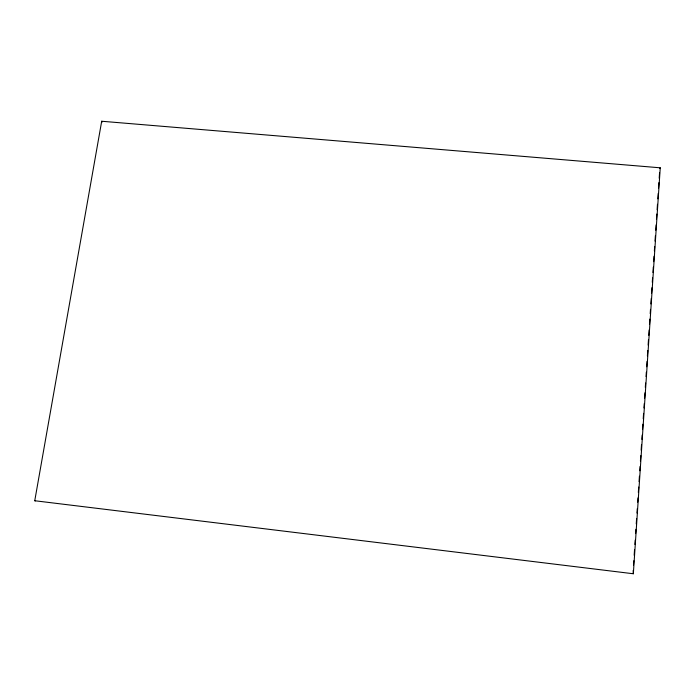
<?xml version="1.0" encoding="UTF-8"?>
<svg xmlns="http://www.w3.org/2000/svg" width="695" height="695" viewBox="0 0 695 695"><rect width="100%" height="100%" fill="white"/><g stroke="black" fill="none" stroke-linecap="round" stroke-linejoin="round"><path stroke-width="1.04" d="M633.162 570.465L633.336 573.757L660.25 167.808L101.696 121.243L34.75 500.739L35.497 500.843M633.527 565.052L633.814 560.717M634.17 555.296L634.526 549.884M634.891 544.463L635.178 540.128M635.612 533.63L635.899 529.295M636.255 523.882L636.611 518.461M636.976 513.049L637.263 508.714M637.697 502.216L637.984 497.881M638.34 492.46L638.705 487.047M639.061 481.626L639.417 476.214M639.782 470.793L640.069 466.458M640.425 461.046L640.79 455.625M641.146 450.204L641.502 444.791M641.867 439.37L642.154 435.035M642.51 429.623L642.875 424.202M643.231 418.79L643.587 413.369M643.952 407.956L644.239 403.621M644.595 398.2L644.96 392.788M645.316 387.367L645.603 383.032M646.037 376.534L646.324 372.199M646.68 366.786L647.045 361.365M647.401 355.953L647.757 350.532M648.122 345.111L648.478 339.699M648.765 335.364L649.13 329.943M649.486 324.53L649.851 319.109M650.207 313.697L650.494 309.362M650.85 303.941L651.215 298.529M651.571 293.108L651.936 287.695M652.292 282.274L652.579 277.939M652.935 272.527L653.3 267.106M653.656 261.694L654.021 256.273M654.377 250.86L654.664 246.525M655.02 241.104L655.385 235.692M655.741 230.271L656.106 224.859M656.462 219.438L656.818 214.017M657.114 209.69L657.47 204.269M657.826 198.848L658.191 193.436M658.547 188.015L658.903 182.603M659.199 178.267L659.555 172.847M659.842 168.52L660.25 167.808M34.75 500.739L633.336 573.757M101.696 121.243L102.278 121.999"/></g></svg>
